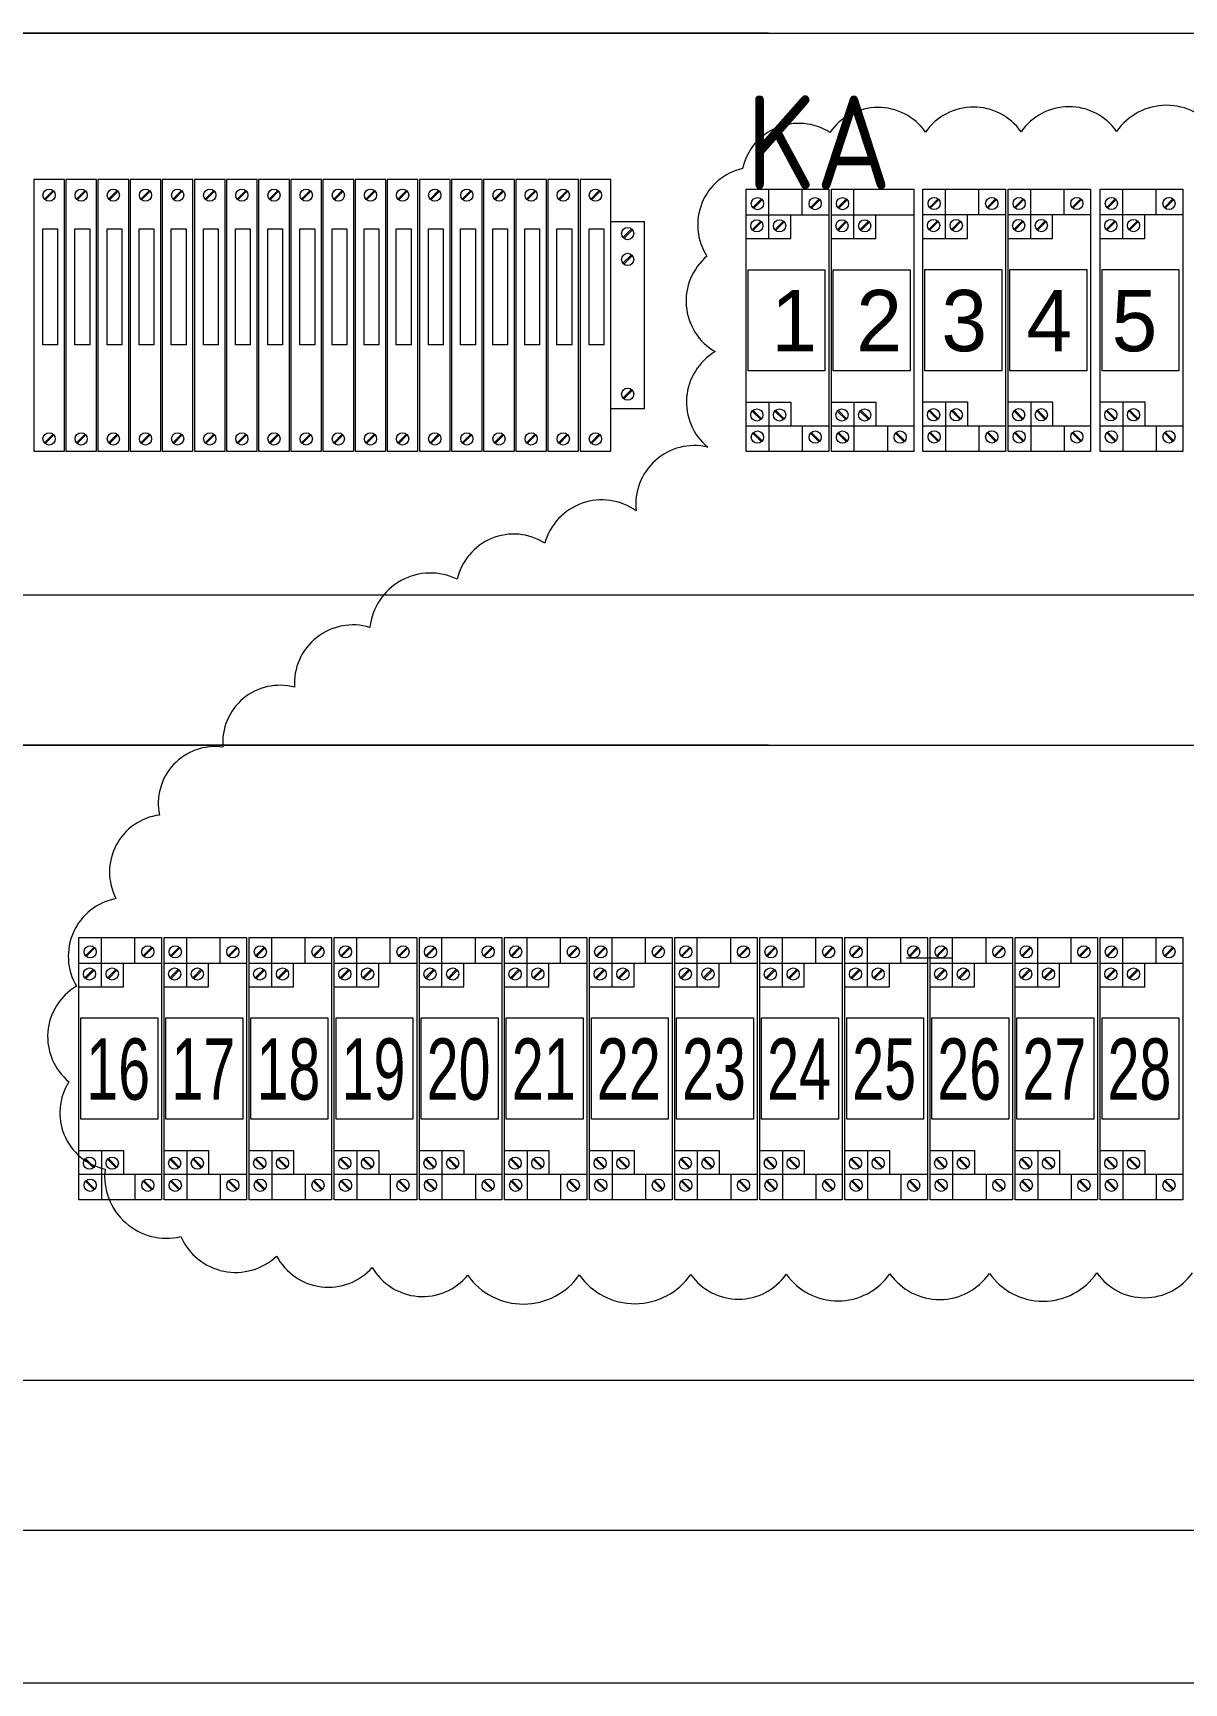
# Model space of a CAD drawing. Header units: millimetres. Extents: x 32721 to 72822, y 57624 to 123188.
# Drawn here: x 38078.6 to 38233.7, y 65149.2 to 65371.8 of the extents above; entities that cross this region are included whole.
import ezdxf

# ---------------------------------------------------------------- set-up
doc = ezdxf.new("R2010")
doc.units = ezdxf.units.MM
doc.header["$LTSCALE"] = 10
doc.layers.add('1轮廓实线层', color=7, linetype='Continuous', lineweight=18)
doc.layers.add('6文字层', color=3, linetype='Continuous', lineweight=18)
doc.styles.get("Standard").update_dxf_attribs({"font": 'isocp.shx', "width": 0.707, "bigfont": 'hztxt.shx'})
doc.styles.add('样式 1', font='SIMYOU.TTF', dxfattribs={"width": 0.75})

msp = doc.modelspace()

# ---------------------------------------------------------------- linework, layer by layer
at = {"layer": '1轮廓实线层'}
for p, q in [((38177.73, 65371.75), (37801.99, 65371.75)), ((37801.99, 65371.75), (38380.4, 65371.75)), ((38177.73, 65295.94), (37801.99, 65295.94)), ((38380.4, 65295.94), (37801.99, 65295.94)), ((38177.73, 65275.72), (37801.99, 65275.72)), ((37801.99, 65275.72), (38380.4, 65275.72)), ((38380.4, 65190.04), (37801.99, 65190.04)), ((38400.11, 65169.82), (37782.28, 65169.82)), ((37757.62, 65149.24), (38424.77, 65149.24))]:
    msp.add_line(p, q, dxfattribs=at)
at = {"layer": '1轮廓实线层', "lineweight": 13}
for p, q in [((38082.8, 65352.01), (38078.66, 65352.01)), ((38078.66, 65352.01), (38078.66, 65315.37)), ((38080.1, 65349.35), (38081.26, 65350.51)), ((38080.2, 65349.25), (38081.36, 65350.41)), ((38082.8, 65315.37), (38082.8, 65352.01)), ((38087.13, 65352.01), (38082.99, 65352.01)), ((38082.99, 65352.01), (38082.99, 65315.37)), ((38084.43, 65349.35), (38085.59, 65350.51)), ((38084.53, 65349.25), (38085.69, 65350.41)), ((38087.13, 65315.37), (38087.13, 65352.01)), ((38091.47, 65352.01), (38087.32, 65352.01)), ((38087.32, 65352.01), (38087.32, 65315.37)), ((38088.76, 65349.35), (38089.92, 65350.51)), ((38088.86, 65349.25), (38090.03, 65350.41)), ((38091.47, 65315.37), (38091.47, 65352.01)), ((38095.8, 65352.01), (38091.65, 65352.01)), ((38091.65, 65352.01), (38091.65, 65315.37)), ((38093.09, 65349.35), (38094.26, 65350.51)), ((38093.2, 65349.25), (38094.36, 65350.41)), ((38095.8, 65315.37), (38095.8, 65352.01)), ((38100.13, 65352.01), (38095.99, 65352.01)), ((38095.99, 65352.01), (38095.99, 65315.37)), ((38097.43, 65349.35), (38098.59, 65350.51)), ((38097.53, 65349.25), (38098.69, 65350.41)), ((38100.13, 65315.37), (38100.13, 65352.01)), ((38104.46, 65352.01), (38100.32, 65352.01)), ((38100.32, 65352.01), (38100.32, 65315.37)), ((38101.76, 65349.35), (38102.92, 65350.51)), ((38101.86, 65349.25), (38103.02, 65350.41)), ((38104.46, 65315.37), (38104.46, 65352.01)), ((38108.79, 65352.01), (38104.65, 65352.01)), ((38104.65, 65352.01), (38104.65, 65315.37)), ((38106.09, 65349.35), (38107.25, 65350.51)), ((38106.19, 65349.25), (38107.35, 65350.41)), ((38108.79, 65315.37), (38108.79, 65352.01)), ((38113.12, 65352.01), (38108.98, 65352.01)), ((38108.98, 65352.01), (38108.98, 65315.37)), ((38110.42, 65349.35), (38111.58, 65350.51)), ((38110.52, 65349.25), (38111.68, 65350.41)), ((38113.12, 65315.37), (38113.12, 65352.01)), ((38117.47, 65352.01), (38113.32, 65352.01)), ((38113.32, 65352.01), (38113.32, 65315.37)), ((38114.76, 65349.35), (38115.93, 65350.51)), ((38114.87, 65349.25), (38116.03, 65350.41)), ((38117.47, 65315.37), (38117.47, 65352.01)), ((38121.8, 65352.01), (38117.65, 65352.01)), ((38117.65, 65352.01), (38117.65, 65315.37)), ((38119.1, 65349.35), (38120.26, 65350.51)), ((38119.2, 65349.25), (38120.36, 65350.41)), ((38121.8, 65315.37), (38121.8, 65352.01)), ((38126.13, 65352.01), (38121.99, 65352.01)), ((38121.99, 65352.01), (38121.99, 65315.37)), ((38123.43, 65349.35), (38124.59, 65350.51)), ((38123.53, 65349.25), (38124.69, 65350.41)), ((38126.13, 65315.37), (38126.13, 65352.01)), ((38130.46, 65352.01), (38126.32, 65352.01)), ((38126.32, 65352.01), (38126.32, 65315.37)), ((38127.76, 65349.35), (38128.92, 65350.51)), ((38127.86, 65349.25), (38129.02, 65350.41)), ((38130.46, 65315.37), (38130.46, 65352.01)), ((38134.79, 65352.01), (38130.65, 65352.01)), ((38130.65, 65352.01), (38130.65, 65315.37)), ((38132.09, 65349.35), (38133.25, 65350.51)), ((38132.19, 65349.25), (38133.35, 65350.41)), ((38134.79, 65315.37), (38134.79, 65352.01)), ((38139.13, 65352.01), (38134.98, 65352.01)), ((38134.98, 65352.01), (38134.98, 65315.37)), ((38136.42, 65349.35), (38137.58, 65350.51)), ((38136.52, 65349.25), (38137.69, 65350.41)), ((38139.13, 65315.37), (38139.13, 65352.01)), ((38143.46, 65352.01), (38139.31, 65352.01)), ((38139.31, 65352.01), (38139.31, 65315.37)), ((38140.75, 65349.35), (38141.92, 65350.51)), ((38140.86, 65349.25), (38142.02, 65350.41)), ((38143.46, 65315.37), (38143.46, 65352.01)), ((38147.79, 65352.01), (38143.64, 65352.01)), ((38143.64, 65352.01), (38143.64, 65315.37)), ((38145.09, 65349.35), (38146.25, 65350.51)), ((38145.19, 65349.25), (38146.35, 65350.41)), ((38147.79, 65315.37), (38147.79, 65352.01)), ((38152.12, 65352.01), (38147.98, 65352.01)), ((38147.98, 65352.01), (38147.98, 65315.37)), ((38149.42, 65349.35), (38150.58, 65350.51)), ((38149.52, 65349.25), (38150.68, 65350.41)), ((38152.12, 65315.37), (38152.12, 65352.01)), ((38156.45, 65352.01), (38152.31, 65352.01)), ((38152.31, 65352.01), (38152.31, 65315.37)), ((38153.75, 65349.35), (38154.91, 65350.51)), ((38153.85, 65349.25), (38155.01, 65350.41)), ((38156.45, 65315.37), (38156.45, 65352.01)), ((38174.71, 65350.69), (38185.83, 65350.69)), ((38174.71, 65315.31), (38174.71, 65350.69)), ((38177.76, 65347.81), (38177.76, 65350.69)), ((38182.27, 65347.23), (38182.27, 65350.69)), ((38185.83, 65350.69), (38185.83, 65315.31)), ((38186.19, 65350.69), (38197.31, 65350.69)), ((38186.19, 65315.31), (38186.19, 65350.69)), ((38189.24, 65347.81), (38189.24, 65350.69)), ((38197.31, 65350.69), (38197.31, 65315.31)), ((38198.53, 65350.71), (38209.65, 65350.71)), ((38198.53, 65315.33), (38198.53, 65350.71)), ((38201.58, 65347.84), (38201.58, 65350.71)), ((38206.09, 65347.26), (38206.09, 65350.71)), ((38209.65, 65350.71), (38209.65, 65315.33)), ((38210.01, 65350.71), (38221.13, 65350.71)), ((38210.01, 65315.33), (38210.01, 65350.71)), ((38213.06, 65347.84), (38213.06, 65350.71)), ((38217.56, 65347.26), (38217.56, 65350.71)), ((38221.13, 65350.71), (38221.13, 65315.33)), ((38222.43, 65350.71), (38233.55, 65350.71)), ((38222.43, 65315.33), (38222.43, 65350.71)), ((38225.48, 65347.84), (38225.48, 65350.71)), ((38229.99, 65347.26), (38229.99, 65350.71)), ((38233.55, 65350.71), (38233.55, 65315.33)), ((38175.59, 65348.21), (38176.75, 65349.37)), ((38175.69, 65348.1), (38176.85, 65349.26)), ((38183.36, 65348.21), (38184.53, 65349.37)), ((38183.47, 65348.1), (38184.63, 65349.26)), ((38187.06, 65348.21), (38188.23, 65349.37)), ((38187.17, 65348.1), (38188.33, 65349.26)), ((38199.41, 65348.23), (38200.57, 65349.39)), ((38199.51, 65348.13), (38200.67, 65349.29)), ((38207.18, 65348.23), (38208.34, 65349.39)), ((38207.28, 65348.13), (38208.45, 65349.29)), ((38210.88, 65348.23), (38212.04, 65349.39)), ((38210.98, 65348.13), (38212.15, 65349.29)), ((38218.66, 65348.23), (38219.82, 65349.39)), ((38218.76, 65348.13), (38219.92, 65349.29)), ((38223.31, 65348.23), (38224.47, 65349.39)), ((38223.41, 65348.13), (38224.57, 65349.29)), ((38231.08, 65348.23), (38232.24, 65349.39)), ((38231.18, 65348.13), (38232.34, 65349.29)), ((38156.45, 65346.32), (38161, 65346.32)), ((38156.45, 65321.05), (38156.45, 65346.32)), ((38161, 65321.05), (38161, 65346.32)), ((38174.71, 65347.23), (38185.83, 65347.23)), ((38175.52, 65345.22), (38176.68, 65346.38)), ((38175.62, 65345.12), (38176.78, 65346.28)), ((38177.76, 65344.02), (38177.76, 65347.81)), ((38178.58, 65345.22), (38179.74, 65346.38)), ((38178.68, 65345.12), (38179.84, 65346.28)), ((38180.72, 65344.02), (38180.72, 65347.23)), ((38186.19, 65347.23), (38197.31, 65347.23)), ((38186.99, 65345.22), (38188.15, 65346.38)), ((38187.09, 65345.12), (38188.25, 65346.28)), ((38189.24, 65344.02), (38189.24, 65347.81)), ((38190.05, 65345.22), (38191.21, 65346.38)), ((38190.15, 65345.12), (38191.32, 65346.28)), ((38192.19, 65344.02), (38192.19, 65347.23)), ((38198.53, 65347.26), (38209.65, 65347.26)), ((38199.33, 65345.25), (38200.5, 65346.41)), ((38199.44, 65345.15), (38200.6, 65346.31)), ((38201.58, 65344.05), (38201.58, 65347.84)), ((38202.4, 65345.25), (38203.56, 65346.41)), ((38202.5, 65345.15), (38203.66, 65346.31)), ((38204.53, 65344.05), (38204.53, 65347.26)), ((38210.01, 65347.26), (38221.13, 65347.26)), ((38210.81, 65345.25), (38211.97, 65346.41)), ((38210.91, 65345.15), (38212.07, 65346.31)), ((38213.06, 65344.05), (38213.06, 65347.84)), ((38213.87, 65345.25), (38215.03, 65346.41)), ((38213.97, 65345.15), (38215.13, 65346.31)), ((38216.01, 65344.05), (38216.01, 65347.26)), ((38222.43, 65347.26), (38233.55, 65347.26)), ((38223.23, 65345.25), (38224.39, 65346.41)), ((38223.34, 65345.15), (38224.5, 65346.31)), ((38225.48, 65344.05), (38225.48, 65347.84)), ((38226.3, 65345.25), (38227.46, 65346.41)), ((38226.4, 65345.15), (38227.56, 65346.31)), ((38228.43, 65344.05), (38228.43, 65347.26)), ((38158.09, 65344.17), (38159.26, 65345.33)), ((38158.2, 65344.06), (38159.36, 65345.22)), ((38174.71, 65344.02), (38180.72, 65344.02)), ((38186.19, 65344.02), (38192.19, 65344.02)), ((38198.53, 65344.05), (38204.53, 65344.05)), ((38210.01, 65344.05), (38216.01, 65344.05)), ((38222.43, 65344.05), (38228.43, 65344.05)), ((38158.09, 65340.69), (38159.26, 65341.85)), ((38158.2, 65340.59), (38159.36, 65341.75)), ((38158.09, 65322.52), (38159.26, 65323.69)), ((38158.2, 65322.42), (38159.36, 65323.58)), ((38174.71, 65321.97), (38180.72, 65321.97)), ((38177.76, 65321.97), (38177.76, 65318.18)), ((38180.72, 65321.97), (38180.72, 65318.76)), ((38186.19, 65321.97), (38192.19, 65321.97)), ((38189.24, 65321.97), (38189.24, 65318.18)), ((38192.19, 65321.97), (38192.19, 65318.76)), ((38198.53, 65322), (38204.53, 65322)), ((38201.58, 65322), (38201.58, 65318.21)), ((38204.53, 65322), (38204.53, 65318.79)), ((38210.01, 65322), (38216.01, 65322)), ((38213.06, 65322), (38213.06, 65318.21)), ((38216.01, 65322), (38216.01, 65318.79)), ((38222.43, 65322), (38228.43, 65322)), ((38225.48, 65322), (38225.48, 65318.21)), ((38228.43, 65322), (38228.43, 65318.79)), ((38161, 65321.05), (38156.45, 65321.05)), ((38175.52, 65320.77), (38176.68, 65319.61)), ((38175.62, 65320.87), (38176.78, 65319.71)), ((38178.58, 65320.77), (38179.74, 65319.61)), ((38178.68, 65320.87), (38179.84, 65319.71)), ((38186.99, 65320.77), (38188.15, 65319.61)), ((38187.09, 65320.87), (38188.25, 65319.71)), ((38190.05, 65320.77), (38191.21, 65319.61)), ((38190.15, 65320.87), (38191.32, 65319.71)), ((38199.33, 65320.8), (38200.5, 65319.64)), ((38199.44, 65320.9), (38200.6, 65319.74)), ((38202.4, 65320.8), (38203.56, 65319.64)), ((38202.5, 65320.9), (38203.66, 65319.74)), ((38210.81, 65320.8), (38211.97, 65319.64)), ((38210.91, 65320.9), (38212.07, 65319.74)), ((38213.87, 65320.8), (38215.03, 65319.64)), ((38213.97, 65320.9), (38215.13, 65319.74)), ((38223.23, 65320.8), (38224.39, 65319.64)), ((38223.34, 65320.9), (38224.5, 65319.74)), ((38226.3, 65320.8), (38227.46, 65319.64)), ((38226.4, 65320.9), (38227.56, 65319.74)), ((38080.1, 65316.48), (38081.26, 65317.64)), ((38080.2, 65316.37), (38081.36, 65317.54)), ((38084.43, 65316.48), (38085.59, 65317.64)), ((38084.53, 65316.37), (38085.69, 65317.54)), ((38088.76, 65316.48), (38089.92, 65317.64)), ((38088.86, 65316.37), (38090.03, 65317.54)), ((38093.09, 65316.48), (38094.26, 65317.64)), ((38093.2, 65316.37), (38094.36, 65317.54)), ((38097.43, 65316.48), (38098.59, 65317.64)), ((38097.53, 65316.37), (38098.69, 65317.54)), ((38101.76, 65316.48), (38102.92, 65317.64)), ((38101.86, 65316.37), (38103.02, 65317.54)), ((38106.09, 65316.48), (38107.25, 65317.64)), ((38106.19, 65316.37), (38107.35, 65317.54)), ((38110.42, 65316.48), (38111.58, 65317.64)), ((38110.52, 65316.37), (38111.68, 65317.54)), ((38114.76, 65316.48), (38115.93, 65317.64)), ((38114.87, 65316.37), (38116.03, 65317.54)), ((38119.1, 65316.48), (38120.26, 65317.64)), ((38119.2, 65316.37), (38120.36, 65317.54)), ((38123.43, 65316.48), (38124.59, 65317.64)), ((38123.53, 65316.37), (38124.69, 65317.54)), ((38127.76, 65316.48), (38128.92, 65317.64)), ((38127.86, 65316.37), (38129.02, 65317.54)), ((38132.09, 65316.48), (38133.25, 65317.64)), ((38132.19, 65316.37), (38133.35, 65317.54)), ((38136.42, 65316.48), (38137.58, 65317.64)), ((38136.52, 65316.37), (38137.69, 65317.54)), ((38140.75, 65316.48), (38141.92, 65317.64)), ((38140.86, 65316.37), (38142.02, 65317.54)), ((38145.09, 65316.48), (38146.25, 65317.64)), ((38145.19, 65316.37), (38146.35, 65317.54)), ((38149.42, 65316.48), (38150.58, 65317.64)), ((38149.52, 65316.37), (38150.68, 65317.54)), ((38153.75, 65316.48), (38154.91, 65317.64)), ((38153.85, 65316.37), (38155.01, 65317.54)), ((38174.71, 65318.76), (38185.83, 65318.76)), ((38175.59, 65317.79), (38176.75, 65316.63)), ((38175.69, 65317.89), (38176.85, 65316.73)), ((38177.76, 65318.18), (38177.76, 65315.31)), ((38182.27, 65318.76), (38182.27, 65315.31)), ((38183.36, 65317.79), (38184.53, 65316.63)), ((38183.47, 65317.89), (38184.63, 65316.73)), ((38186.19, 65318.76), (38197.31, 65318.76)), ((38187.06, 65317.79), (38188.23, 65316.63)), ((38187.17, 65317.89), (38188.33, 65316.73)), ((38189.24, 65318.18), (38189.24, 65315.31)), ((38193.74, 65318.76), (38193.74, 65315.31)), ((38194.84, 65317.79), (38196, 65316.63)), ((38194.94, 65317.89), (38196.1, 65316.73)), ((38198.53, 65318.79), (38209.65, 65318.79)), ((38199.41, 65317.81), (38200.57, 65316.65)), ((38199.51, 65317.92), (38200.67, 65316.76)), ((38201.58, 65318.21), (38201.58, 65315.33)), ((38206.09, 65318.79), (38206.09, 65315.33)), ((38207.18, 65317.81), (38208.34, 65316.65)), ((38207.28, 65317.92), (38208.45, 65316.76)), ((38210.01, 65318.79), (38221.13, 65318.79)), ((38210.88, 65317.81), (38212.04, 65316.65)), ((38210.98, 65317.92), (38212.15, 65316.76)), ((38213.06, 65318.21), (38213.06, 65315.33)), ((38217.56, 65318.79), (38217.56, 65315.33)), ((38218.66, 65317.81), (38219.82, 65316.65)), ((38218.76, 65317.92), (38219.92, 65316.76)), ((38222.43, 65318.79), (38233.55, 65318.79)), ((38223.31, 65317.81), (38224.47, 65316.65)), ((38223.41, 65317.92), (38224.57, 65316.76)), ((38225.48, 65318.21), (38225.48, 65315.33)), ((38229.99, 65318.79), (38229.99, 65315.33)), ((38231.08, 65317.81), (38232.24, 65316.65)), ((38231.18, 65317.92), (38232.34, 65316.76)), ((38078.66, 65315.37), (38082.8, 65315.37)), ((38082.99, 65315.37), (38087.13, 65315.37)), ((38087.32, 65315.37), (38091.47, 65315.37)), ((38091.65, 65315.37), (38095.8, 65315.37)), ((38095.99, 65315.37), (38100.13, 65315.37)), ((38100.32, 65315.37), (38104.46, 65315.37)), ((38104.65, 65315.37), (38108.79, 65315.37)), ((38108.98, 65315.37), (38113.12, 65315.37)), ((38113.32, 65315.37), (38117.47, 65315.37)), ((38117.65, 65315.37), (38121.8, 65315.37)), ((38121.99, 65315.37), (38126.13, 65315.37)), ((38126.32, 65315.37), (38130.46, 65315.37)), ((38130.65, 65315.37), (38134.79, 65315.37)), ((38134.98, 65315.37), (38139.13, 65315.37)), ((38139.31, 65315.37), (38143.46, 65315.37)), ((38143.64, 65315.37), (38147.79, 65315.37)), ((38147.98, 65315.37), (38152.12, 65315.37)), ((38152.31, 65315.37), (38156.45, 65315.37)), ((38185.83, 65315.31), (38174.71, 65315.31)), ((38197.31, 65315.31), (38186.19, 65315.31)), ((38209.65, 65315.33), (38198.53, 65315.33)), ((38221.13, 65315.33), (38210.01, 65315.33)), ((38233.55, 65315.33), (38222.43, 65315.33)), ((38084.75, 65249.79), (38095.87, 65249.79)), ((38084.75, 65214.41), (38084.75, 65249.79)), ((38085.63, 65247.31), (38086.79, 65248.47)), ((38085.73, 65247.2), (38086.89, 65248.37)), ((38087.8, 65246.91), (38087.8, 65249.79)), ((38092.31, 65246.33), (38092.31, 65249.79)), ((38093.4, 65247.31), (38094.57, 65248.47)), ((38093.51, 65247.2), (38094.67, 65248.37)), ((38095.87, 65249.79), (38095.87, 65214.41)), ((38096.23, 65249.79), (38107.35, 65249.79)), ((38096.23, 65214.41), (38096.23, 65249.79)), ((38097.1, 65247.31), (38098.27, 65248.47)), ((38097.21, 65247.2), (38098.37, 65248.37)), ((38099.28, 65246.91), (38099.28, 65249.79)), ((38103.78, 65246.33), (38103.78, 65249.79)), ((38104.88, 65247.31), (38106.04, 65248.47)), ((38104.98, 65247.2), (38106.14, 65248.37)), ((38107.35, 65249.79), (38107.35, 65214.41)), ((38107.7, 65249.79), (38118.82, 65249.79)), ((38107.7, 65214.41), (38107.7, 65249.79)), ((38108.58, 65247.31), (38109.74, 65248.47)), ((38108.68, 65247.2), (38109.84, 65248.37)), ((38110.75, 65246.91), (38110.75, 65249.79)), ((38115.26, 65246.33), (38115.26, 65249.79)), ((38116.35, 65247.31), (38117.51, 65248.47)), ((38116.45, 65247.2), (38117.61, 65248.37)), ((38118.82, 65249.79), (38118.82, 65214.41)), ((38119.17, 65249.79), (38130.29, 65249.79)), ((38119.17, 65214.41), (38119.17, 65249.79)), ((38120.05, 65247.31), (38121.21, 65248.47)), ((38120.15, 65247.2), (38121.31, 65248.37)), ((38122.22, 65246.91), (38122.22, 65249.79)), ((38126.73, 65246.33), (38126.73, 65249.79)), ((38127.82, 65247.31), (38128.99, 65248.47)), ((38127.93, 65247.2), (38129.09, 65248.37)), ((38130.29, 65249.79), (38130.29, 65214.41)), ((38130.65, 65249.79), (38141.77, 65249.79)), ((38130.65, 65214.41), (38130.65, 65249.79)), ((38131.52, 65247.31), (38132.68, 65248.47)), ((38131.62, 65247.2), (38132.79, 65248.37)), ((38133.7, 65246.91), (38133.7, 65249.79)), ((38138.2, 65246.33), (38138.2, 65249.79)), ((38139.3, 65247.31), (38140.46, 65248.47)), ((38139.4, 65247.2), (38140.56, 65248.37)), ((38141.77, 65249.79), (38141.77, 65214.41)), ((38142.12, 65249.79), (38153.24, 65249.79)), ((38142.12, 65214.41), (38142.12, 65249.79)), ((38143, 65247.31), (38144.16, 65248.47)), ((38143.1, 65247.2), (38144.26, 65248.37)), ((38145.17, 65246.91), (38145.17, 65249.79)), ((38149.67, 65246.33), (38149.67, 65249.79)), ((38150.77, 65247.31), (38151.93, 65248.47)), ((38150.87, 65247.2), (38152.03, 65248.37)), ((38153.24, 65249.79), (38153.24, 65214.41)), ((38153.59, 65249.79), (38164.71, 65249.79)), ((38153.59, 65214.41), (38153.59, 65249.79)), ((38154.47, 65247.31), (38155.63, 65248.47)), ((38154.57, 65247.2), (38155.73, 65248.37)), ((38156.64, 65246.91), (38156.64, 65249.79)), ((38161.15, 65246.33), (38161.15, 65249.79)), ((38162.24, 65247.31), (38163.4, 65248.47)), ((38162.34, 65247.2), (38163.51, 65248.37)), ((38164.71, 65249.79), (38164.71, 65214.41)), ((38165.07, 65249.79), (38176.19, 65249.79)), ((38165.07, 65214.41), (38165.07, 65249.79)), ((38165.94, 65247.31), (38167.1, 65248.47)), ((38166.04, 65247.2), (38167.21, 65248.37)), ((38168.12, 65246.91), (38168.12, 65249.79)), ((38172.62, 65246.33), (38172.62, 65249.79)), ((38173.72, 65247.31), (38174.88, 65248.47)), ((38173.82, 65247.2), (38174.98, 65248.37)), ((38176.19, 65249.79), (38176.19, 65214.41)), ((38176.54, 65249.79), (38187.66, 65249.79)), ((38176.54, 65214.41), (38176.54, 65249.79)), ((38177.42, 65247.31), (38178.58, 65248.47)), ((38177.52, 65247.2), (38178.68, 65248.37)), ((38179.59, 65246.91), (38179.59, 65249.79)), ((38184.09, 65246.33), (38184.09, 65249.79)), ((38185.19, 65247.31), (38186.35, 65248.47)), ((38185.29, 65247.2), (38186.45, 65248.37)), ((38187.66, 65249.79), (38187.66, 65214.41)), ((38188.01, 65249.79), (38199.13, 65249.79)), ((38188.01, 65214.41), (38188.01, 65249.79)), ((38188.89, 65247.31), (38190.05, 65248.47)), ((38188.99, 65247.2), (38190.15, 65248.37)), ((38191.06, 65246.91), (38191.06, 65249.79)), ((38195.57, 65246.33), (38195.57, 65249.79)), ((38196.66, 65247.31), (38197.82, 65248.47)), ((38196.76, 65247.2), (38197.93, 65248.37)), ((38199.13, 65249.79), (38199.13, 65214.41)), ((38199.49, 65249.79), (38210.6, 65249.79)), ((38199.49, 65214.41), (38199.49, 65249.79)), ((38200.36, 65247.31), (38201.52, 65248.47)), ((38200.46, 65247.2), (38201.63, 65248.37)), ((38202.54, 65246.91), (38202.54, 65249.79)), ((38207.04, 65246.33), (38207.04, 65249.79)), ((38208.14, 65247.31), (38209.3, 65248.47)), ((38208.24, 65247.2), (38209.4, 65248.37)), ((38210.6, 65249.79), (38210.6, 65214.41)), ((38210.96, 65249.79), (38222.08, 65249.79)), ((38210.96, 65214.41), (38210.96, 65249.79)), ((38211.83, 65247.31), (38213, 65248.47)), ((38211.94, 65247.2), (38213.1, 65248.37)), ((38214.01, 65246.91), (38214.01, 65249.79)), ((38218.51, 65246.33), (38218.51, 65249.79)), ((38219.61, 65247.31), (38220.77, 65248.47)), ((38219.71, 65247.2), (38220.87, 65248.37)), ((38222.08, 65249.79), (38222.08, 65214.41)), ((38222.43, 65249.79), (38233.55, 65249.79)), ((38222.43, 65214.41), (38222.43, 65249.79)), ((38223.31, 65247.31), (38224.47, 65248.47)), ((38223.41, 65247.2), (38224.57, 65248.37)), ((38225.48, 65246.91), (38225.48, 65249.79)), ((38229.99, 65246.33), (38229.99, 65249.79)), ((38231.08, 65247.31), (38232.24, 65248.47)), ((38231.18, 65247.2), (38232.34, 65248.37)), ((38233.55, 65249.79), (38233.55, 65214.41)), ((38084.75, 65246.33), (38095.87, 65246.33)), ((38087.8, 65243.12), (38087.8, 65246.91)), ((38090.76, 65243.12), (38090.76, 65246.33)), ((38096.23, 65246.33), (38107.35, 65246.33)), ((38099.28, 65243.12), (38099.28, 65246.91)), ((38102.23, 65243.12), (38102.23, 65246.33)), ((38107.7, 65246.33), (38118.82, 65246.33)), ((38110.75, 65243.12), (38110.75, 65246.91)), ((38113.7, 65243.12), (38113.7, 65246.33)), ((38119.17, 65246.33), (38130.29, 65246.33)), ((38122.22, 65243.12), (38122.22, 65246.91)), ((38125.18, 65243.12), (38125.18, 65246.33)), ((38130.65, 65246.33), (38141.77, 65246.33)), ((38133.7, 65243.12), (38133.7, 65246.91)), ((38136.65, 65243.12), (38136.65, 65246.33)), ((38142.12, 65246.33), (38153.24, 65246.33)), ((38145.17, 65243.12), (38145.17, 65246.91)), ((38148.12, 65243.12), (38148.12, 65246.33)), ((38153.59, 65246.33), (38164.71, 65246.33)), ((38156.64, 65243.12), (38156.64, 65246.91)), ((38159.59, 65243.12), (38159.59, 65246.33)), ((38165.07, 65246.33), (38176.19, 65246.33)), ((38168.12, 65243.12), (38168.12, 65246.91)), ((38171.07, 65243.12), (38171.07, 65246.33)), ((38176.54, 65246.33), (38187.66, 65246.33)), ((38179.59, 65243.12), (38179.59, 65246.91)), ((38182.54, 65243.12), (38182.54, 65246.33)), ((38188.01, 65246.33), (38199.13, 65246.33)), ((38191.06, 65243.12), (38191.06, 65246.91)), ((38194.01, 65243.12), (38194.01, 65246.33)), ((38200.85, 65246.99), (38196.3, 65246.99)), ((38201.48, 65246.99), (38196.93, 65246.99)), ((38202.51, 65246.99), (38197.96, 65246.99)), ((38199.49, 65246.33), (38210.6, 65246.33)), ((38202.54, 65243.12), (38202.54, 65246.91)), ((38205.49, 65243.12), (38205.49, 65246.33)), ((38210.96, 65246.33), (38222.08, 65246.33)), ((38214.01, 65243.12), (38214.01, 65246.91)), ((38216.96, 65243.12), (38216.96, 65246.33)), ((38222.43, 65246.33), (38233.55, 65246.33)), ((38225.48, 65243.12), (38225.48, 65246.91)), ((38228.43, 65243.12), (38228.43, 65246.33)), ((38085.56, 65244.32), (38086.72, 65245.49)), ((38085.66, 65244.22), (38086.82, 65245.38)), ((38088.62, 65244.32), (38089.78, 65245.49)), ((38088.72, 65244.22), (38089.88, 65245.38)), ((38097.03, 65244.32), (38098.19, 65245.49)), ((38097.13, 65244.22), (38098.29, 65245.38)), ((38100.09, 65244.32), (38101.25, 65245.49)), ((38100.19, 65244.22), (38101.36, 65245.38)), ((38108.5, 65244.32), (38109.66, 65245.49)), ((38108.6, 65244.22), (38109.77, 65245.38)), ((38111.57, 65244.32), (38112.73, 65245.49)), ((38111.67, 65244.22), (38112.83, 65245.38)), ((38119.98, 65244.32), (38121.14, 65245.49)), ((38120.08, 65244.22), (38121.24, 65245.38)), ((38123.04, 65244.32), (38124.2, 65245.49)), ((38123.14, 65244.22), (38124.3, 65245.38)), ((38131.45, 65244.32), (38132.61, 65245.49)), ((38131.55, 65244.22), (38132.71, 65245.38)), ((38134.51, 65244.32), (38135.67, 65245.49)), ((38134.61, 65244.22), (38135.78, 65245.38)), ((38142.92, 65244.32), (38144.08, 65245.49)), ((38143.02, 65244.22), (38144.19, 65245.38)), ((38145.99, 65244.32), (38147.15, 65245.49)), ((38146.09, 65244.22), (38147.25, 65245.38)), ((38154.39, 65244.32), (38155.56, 65245.49)), ((38154.5, 65244.22), (38155.66, 65245.38)), ((38157.46, 65244.32), (38158.62, 65245.49)), ((38157.56, 65244.22), (38158.72, 65245.38)), ((38165.87, 65244.32), (38167.03, 65245.49)), ((38165.97, 65244.22), (38167.13, 65245.38)), ((38168.93, 65244.32), (38170.09, 65245.49)), ((38169.03, 65244.22), (38170.19, 65245.38)), ((38177.34, 65244.32), (38178.5, 65245.49)), ((38177.44, 65244.22), (38178.6, 65245.38)), ((38180.4, 65244.32), (38181.57, 65245.49)), ((38180.51, 65244.22), (38181.67, 65245.38)), ((38188.81, 65244.32), (38189.98, 65245.49)), ((38188.92, 65244.22), (38190.08, 65245.38)), ((38191.88, 65244.32), (38193.04, 65245.49)), ((38191.98, 65244.22), (38193.14, 65245.38)), ((38200.29, 65244.32), (38201.45, 65245.49)), ((38200.39, 65244.22), (38201.55, 65245.38)), ((38203.35, 65244.32), (38204.51, 65245.49)), ((38203.45, 65244.22), (38204.61, 65245.38)), ((38211.76, 65244.32), (38212.92, 65245.49)), ((38211.86, 65244.22), (38213.02, 65245.38)), ((38214.82, 65244.32), (38215.99, 65245.49)), ((38214.93, 65244.22), (38216.09, 65245.38)), ((38223.23, 65244.32), (38224.39, 65245.49)), ((38223.34, 65244.22), (38224.5, 65245.38)), ((38226.3, 65244.32), (38227.46, 65245.49)), ((38226.4, 65244.22), (38227.56, 65245.38)), ((38084.75, 65243.12), (38090.76, 65243.12)), ((38096.23, 65243.12), (38102.23, 65243.12)), ((38107.7, 65243.12), (38113.7, 65243.12)), ((38119.17, 65243.12), (38125.18, 65243.12)), ((38130.65, 65243.12), (38136.65, 65243.12)), ((38142.12, 65243.12), (38148.12, 65243.12)), ((38153.59, 65243.12), (38159.59, 65243.12)), ((38165.07, 65243.12), (38171.07, 65243.12)), ((38176.54, 65243.12), (38182.54, 65243.12)), ((38188.01, 65243.12), (38194.01, 65243.12)), ((38199.49, 65243.12), (38205.49, 65243.12)), ((38210.96, 65243.12), (38216.96, 65243.12)), ((38222.43, 65243.12), (38228.43, 65243.12)), ((38084.75, 65221.07), (38090.76, 65221.07)), ((38085.56, 65219.87), (38086.72, 65218.71)), ((38085.66, 65219.97), (38086.82, 65218.81)), ((38087.8, 65221.07), (38087.8, 65217.28)), ((38088.62, 65219.87), (38089.78, 65218.71)), ((38088.72, 65219.97), (38089.88, 65218.81)), ((38090.76, 65221.07), (38090.76, 65217.86)), ((38096.23, 65221.07), (38102.23, 65221.07)), ((38097.03, 65219.87), (38098.19, 65218.71)), ((38097.13, 65219.97), (38098.29, 65218.81)), ((38099.28, 65221.07), (38099.28, 65217.28)), ((38100.09, 65219.87), (38101.25, 65218.71)), ((38100.19, 65219.97), (38101.36, 65218.81)), ((38102.23, 65221.07), (38102.23, 65217.86)), ((38107.7, 65221.07), (38113.7, 65221.07)), ((38108.5, 65219.87), (38109.66, 65218.71)), ((38108.6, 65219.97), (38109.77, 65218.81)), ((38110.75, 65221.07), (38110.75, 65217.28)), ((38111.57, 65219.87), (38112.73, 65218.71)), ((38111.67, 65219.97), (38112.83, 65218.81)), ((38113.7, 65221.07), (38113.7, 65217.86)), ((38119.17, 65221.07), (38125.18, 65221.07)), ((38119.98, 65219.87), (38121.14, 65218.71)), ((38120.08, 65219.97), (38121.24, 65218.81)), ((38122.22, 65221.07), (38122.22, 65217.28)), ((38123.04, 65219.87), (38124.2, 65218.71)), ((38123.14, 65219.97), (38124.3, 65218.81)), ((38125.18, 65221.07), (38125.18, 65217.86)), ((38130.65, 65221.07), (38136.65, 65221.07)), ((38131.45, 65219.87), (38132.61, 65218.71)), ((38131.55, 65219.97), (38132.71, 65218.81)), ((38133.7, 65221.07), (38133.7, 65217.28)), ((38134.51, 65219.87), (38135.67, 65218.71)), ((38134.61, 65219.97), (38135.78, 65218.81)), ((38136.65, 65221.07), (38136.65, 65217.86)), ((38142.12, 65221.07), (38148.12, 65221.07)), ((38142.92, 65219.87), (38144.08, 65218.71)), ((38143.02, 65219.97), (38144.19, 65218.81)), ((38145.17, 65221.07), (38145.17, 65217.28)), ((38145.99, 65219.87), (38147.15, 65218.71)), ((38146.09, 65219.97), (38147.25, 65218.81)), ((38148.12, 65221.07), (38148.12, 65217.86)), ((38153.59, 65221.07), (38159.59, 65221.07)), ((38154.39, 65219.87), (38155.56, 65218.71)), ((38154.5, 65219.97), (38155.66, 65218.81)), ((38156.64, 65221.07), (38156.64, 65217.28)), ((38157.46, 65219.87), (38158.62, 65218.71)), ((38157.56, 65219.97), (38158.72, 65218.81)), ((38159.59, 65221.07), (38159.59, 65217.86)), ((38165.07, 65221.07), (38171.07, 65221.07)), ((38165.87, 65219.87), (38167.03, 65218.71)), ((38165.97, 65219.97), (38167.13, 65218.81)), ((38168.12, 65221.07), (38168.12, 65217.28)), ((38168.93, 65219.87), (38170.09, 65218.71)), ((38169.03, 65219.97), (38170.19, 65218.81)), ((38171.07, 65221.07), (38171.07, 65217.86)), ((38176.54, 65221.07), (38182.54, 65221.07)), ((38177.34, 65219.87), (38178.5, 65218.71)), ((38177.44, 65219.97), (38178.6, 65218.81)), ((38179.59, 65221.07), (38179.59, 65217.28)), ((38180.4, 65219.87), (38181.57, 65218.71)), ((38180.51, 65219.97), (38181.67, 65218.81)), ((38182.54, 65221.07), (38182.54, 65217.86)), ((38188.01, 65221.07), (38194.01, 65221.07)), ((38188.81, 65219.87), (38189.98, 65218.71)), ((38188.92, 65219.97), (38190.08, 65218.81)), ((38191.06, 65221.07), (38191.06, 65217.28)), ((38191.88, 65219.87), (38193.04, 65218.71)), ((38191.98, 65219.97), (38193.14, 65218.81)), ((38194.01, 65221.07), (38194.01, 65217.86)), ((38199.49, 65221.07), (38205.49, 65221.07)), ((38200.29, 65219.87), (38201.45, 65218.71)), ((38200.39, 65219.97), (38201.55, 65218.81)), ((38202.54, 65221.07), (38202.54, 65217.28)), ((38203.35, 65219.87), (38204.51, 65218.71)), ((38203.45, 65219.97), (38204.61, 65218.81)), ((38205.49, 65221.07), (38205.49, 65217.86)), ((38210.96, 65221.07), (38216.96, 65221.07)), ((38211.76, 65219.87), (38212.92, 65218.71)), ((38211.86, 65219.97), (38213.02, 65218.81)), ((38214.01, 65221.07), (38214.01, 65217.28)), ((38214.82, 65219.87), (38215.99, 65218.71)), ((38214.93, 65219.97), (38216.09, 65218.81)), ((38216.96, 65221.07), (38216.96, 65217.86)), ((38222.43, 65221.07), (38228.43, 65221.07)), ((38223.23, 65219.87), (38224.39, 65218.71)), ((38223.34, 65219.97), (38224.5, 65218.81)), ((38225.48, 65221.07), (38225.48, 65217.28)), ((38226.3, 65219.87), (38227.46, 65218.71)), ((38226.4, 65219.97), (38227.56, 65218.81)), ((38228.43, 65221.07), (38228.43, 65217.86)), ((38084.75, 65217.86), (38095.87, 65217.86)), ((38085.63, 65216.89), (38086.79, 65215.73)), ((38085.73, 65216.99), (38086.89, 65215.83)), ((38087.8, 65217.28), (38087.8, 65214.41)), ((38092.31, 65217.86), (38092.31, 65214.41)), ((38093.4, 65216.89), (38094.57, 65215.73)), ((38093.51, 65216.99), (38094.67, 65215.83)), ((38096.23, 65217.86), (38107.35, 65217.86)), ((38097.1, 65216.89), (38098.27, 65215.73)), ((38097.21, 65216.99), (38098.37, 65215.83)), ((38099.28, 65217.28), (38099.28, 65214.41)), ((38103.78, 65217.86), (38103.78, 65214.41)), ((38104.88, 65216.89), (38106.04, 65215.73)), ((38104.98, 65216.99), (38106.14, 65215.83)), ((38107.7, 65217.86), (38118.82, 65217.86)), ((38108.58, 65216.89), (38109.74, 65215.73)), ((38108.68, 65216.99), (38109.84, 65215.83)), ((38110.75, 65217.28), (38110.75, 65214.41)), ((38115.26, 65217.86), (38115.26, 65214.41)), ((38116.35, 65216.89), (38117.51, 65215.73)), ((38116.45, 65216.99), (38117.61, 65215.83)), ((38119.17, 65217.86), (38130.29, 65217.86)), ((38120.05, 65216.89), (38121.21, 65215.73)), ((38120.15, 65216.99), (38121.31, 65215.83)), ((38122.22, 65217.28), (38122.22, 65214.41)), ((38126.73, 65217.86), (38126.73, 65214.41)), ((38127.82, 65216.89), (38128.99, 65215.73)), ((38127.93, 65216.99), (38129.09, 65215.83)), ((38130.65, 65217.86), (38141.77, 65217.86)), ((38131.52, 65216.89), (38132.68, 65215.73)), ((38131.62, 65216.99), (38132.79, 65215.83)), ((38133.7, 65217.28), (38133.7, 65214.41)), ((38138.2, 65217.86), (38138.2, 65214.41)), ((38139.3, 65216.89), (38140.46, 65215.73)), ((38139.4, 65216.99), (38140.56, 65215.83)), ((38142.12, 65217.86), (38153.24, 65217.86)), ((38143, 65216.89), (38144.16, 65215.73)), ((38143.1, 65216.99), (38144.26, 65215.83)), ((38145.17, 65217.28), (38145.17, 65214.41)), ((38149.67, 65217.86), (38149.67, 65214.41)), ((38150.77, 65216.89), (38151.93, 65215.73)), ((38150.87, 65216.99), (38152.03, 65215.83)), ((38153.59, 65217.86), (38164.71, 65217.86)), ((38154.47, 65216.89), (38155.63, 65215.73)), ((38154.57, 65216.99), (38155.73, 65215.83)), ((38156.64, 65217.28), (38156.64, 65214.41)), ((38161.15, 65217.86), (38161.15, 65214.41)), ((38162.24, 65216.89), (38163.4, 65215.73)), ((38162.34, 65216.99), (38163.51, 65215.83)), ((38165.07, 65217.86), (38176.19, 65217.86)), ((38165.94, 65216.89), (38167.1, 65215.73)), ((38166.04, 65216.99), (38167.21, 65215.83)), ((38168.12, 65217.28), (38168.12, 65214.41)), ((38172.62, 65217.86), (38172.62, 65214.41)), ((38173.72, 65216.89), (38174.88, 65215.73)), ((38173.82, 65216.99), (38174.98, 65215.83)), ((38176.54, 65217.86), (38187.66, 65217.86)), ((38177.42, 65216.89), (38178.58, 65215.73)), ((38177.52, 65216.99), (38178.68, 65215.83)), ((38179.59, 65217.28), (38179.59, 65214.41)), ((38184.09, 65217.86), (38184.09, 65214.41)), ((38185.19, 65216.89), (38186.35, 65215.73)), ((38185.29, 65216.99), (38186.45, 65215.83)), ((38188.01, 65217.86), (38199.13, 65217.86)), ((38188.89, 65216.89), (38190.05, 65215.73)), ((38188.99, 65216.99), (38190.15, 65215.83)), ((38191.06, 65217.28), (38191.06, 65214.41)), ((38195.57, 65217.86), (38195.57, 65214.41)), ((38196.66, 65216.89), (38197.82, 65215.73)), ((38196.76, 65216.99), (38197.93, 65215.83)), ((38199.49, 65217.86), (38210.6, 65217.86)), ((38200.36, 65216.89), (38201.52, 65215.73)), ((38200.46, 65216.99), (38201.63, 65215.83)), ((38202.54, 65217.28), (38202.54, 65214.41)), ((38207.04, 65217.86), (38207.04, 65214.41)), ((38208.14, 65216.89), (38209.3, 65215.73)), ((38208.24, 65216.99), (38209.4, 65215.83)), ((38210.96, 65217.86), (38222.08, 65217.86)), ((38211.83, 65216.89), (38213, 65215.73)), ((38211.94, 65216.99), (38213.1, 65215.83)), ((38214.01, 65217.28), (38214.01, 65214.41)), ((38218.51, 65217.86), (38218.51, 65214.41)), ((38219.61, 65216.89), (38220.77, 65215.73)), ((38219.71, 65216.99), (38220.87, 65215.83)), ((38222.43, 65217.86), (38233.55, 65217.86)), ((38223.31, 65216.89), (38224.47, 65215.73)), ((38223.41, 65216.99), (38224.57, 65215.83)), ((38225.48, 65217.28), (38225.48, 65214.41)), ((38229.99, 65217.86), (38229.99, 65214.41)), ((38231.08, 65216.89), (38232.24, 65215.73)), ((38231.18, 65216.99), (38232.34, 65215.83)), ((38095.87, 65214.41), (38084.75, 65214.41)), ((38107.35, 65214.41), (38096.23, 65214.41)), ((38118.82, 65214.41), (38107.7, 65214.41)), ((38130.29, 65214.41), (38119.17, 65214.41)), ((38141.77, 65214.41), (38130.65, 65214.41)), ((38153.24, 65214.41), (38142.12, 65214.41)), ((38164.71, 65214.41), (38153.59, 65214.41)), ((38176.19, 65214.41), (38165.07, 65214.41)), ((38187.66, 65214.41), (38176.54, 65214.41)), ((38199.13, 65214.41), (38188.01, 65214.41)), ((38210.6, 65214.41), (38199.49, 65214.41)), ((38222.08, 65214.41), (38210.96, 65214.41)), ((38233.55, 65214.41), (38222.43, 65214.41))]:
    msp.add_line(p, q, dxfattribs=at)
at = {"layer": '1轮廓实线层', "color": 1}
msp.add_lwpolyline([(38238.07, 65358.53, 0.520567), (38224.65, 65358.48, 0.520567), (38211.77, 65358.43, 0.520567), (38198.89, 65358.39, 0.520567), (38186, 65358.34, 0.520567), (38174.21, 65353.47, 0.520567), (38169.42, 65341.65, 0.520567), (38170.54, 65328.78, 0.520567), (38169.52, 65315.91, 0.520567), (38159.89, 65307.29, 0.520567), (38147.56, 65302.95, 0.520567), (38135.76, 65298.08, 0.520567), (38123.98, 65291.6, 0.520567), (38113.81, 65283.52, 0.520567), (38104.17, 65275.44, 0.520567), (38095.62, 65266.29, 0.520567), (38089.75, 65255.01, 0.520567), (38084.43, 65243.19, 0.520567), (38083.4, 65230.31, 0.520567), (38088.28, 65218.53, 0.520567), (38098.51, 65209.44, 0.520567), (38111.4, 65206.81, 0.520567), (38124.29, 65205.25, 0.520567), (38137.18, 65204.22, 0.520567), (38152.21, 65204.27, 0.520567), (38167.24, 65204.33, 0.520567), (38180.12, 65204.37, 0.520567), (38194.08, 65204.42, 0.520567), (38207.49, 65204.47, 0.520567), (38221.99, 65204.53, 0.520567), (38234.87, 65204.57, 0.520567)], format="xyb", dxfattribs=at)
at = {"layer": '1轮廓实线层', "lineweight": 13}
for points in [[(38079.88, 65345.36), (38081.87, 65345.36), (38081.87, 65329.72), (38079.88, 65329.72)], [(38084.21, 65345.36), (38086.21, 65345.36), (38086.21, 65329.72), (38084.21, 65329.72)], [(38088.54, 65345.36), (38090.54, 65345.36), (38090.54, 65329.72), (38088.54, 65329.72)], [(38092.88, 65345.36), (38094.87, 65345.36), (38094.87, 65329.72), (38092.88, 65329.72)], [(38097.21, 65345.36), (38099.2, 65345.36), (38099.2, 65329.72), (38097.21, 65329.72)], [(38101.54, 65345.36), (38103.53, 65345.36), (38103.53, 65329.72), (38101.54, 65329.72)], [(38105.87, 65345.36), (38107.86, 65345.36), (38107.86, 65329.72), (38105.87, 65329.72)], [(38110.2, 65345.36), (38112.2, 65345.36), (38112.2, 65329.72), (38110.2, 65329.72)], [(38114.55, 65345.36), (38116.54, 65345.36), (38116.54, 65329.72), (38114.55, 65329.72)], [(38118.88, 65345.36), (38120.87, 65345.36), (38120.87, 65329.72), (38118.88, 65329.72)], [(38123.21, 65345.36), (38125.2, 65345.36), (38125.2, 65329.72), (38123.21, 65329.72)], [(38127.54, 65345.36), (38129.53, 65345.36), (38129.53, 65329.72), (38127.54, 65329.72)], [(38131.87, 65345.36), (38133.87, 65345.36), (38133.87, 65329.72), (38131.87, 65329.72)], [(38136.2, 65345.36), (38138.2, 65345.36), (38138.2, 65329.72), (38136.2, 65329.72)], [(38140.54, 65345.36), (38142.53, 65345.36), (38142.53, 65329.72), (38140.54, 65329.72)], [(38144.87, 65345.36), (38146.86, 65345.36), (38146.86, 65329.72), (38144.87, 65329.72)], [(38149.2, 65345.36), (38151.19, 65345.36), (38151.19, 65329.72), (38149.2, 65329.72)], [(38153.53, 65345.36), (38155.52, 65345.36), (38155.52, 65329.72), (38153.53, 65329.72)], [(38174.96, 65339.83), (38185.33, 65339.83), (38185.33, 65326.17), (38174.96, 65326.17)], [(38186.43, 65339.83), (38196.8, 65339.83), (38196.8, 65326.17), (38186.43, 65326.17)], [(38198.78, 65339.85), (38209.15, 65339.85), (38209.15, 65326.19), (38198.78, 65326.19)], [(38210.25, 65339.85), (38220.62, 65339.85), (38220.62, 65326.19), (38210.25, 65326.19)], [(38222.68, 65339.85), (38233.04, 65339.85), (38233.04, 65326.19), (38222.68, 65326.19)], [(38085, 65238.93), (38095.37, 65238.93), (38095.37, 65225.27), (38085, 65225.27)], [(38096.47, 65238.93), (38106.84, 65238.93), (38106.84, 65225.27), (38096.47, 65225.27)], [(38107.95, 65238.93), (38118.31, 65238.93), (38118.31, 65225.27), (38107.95, 65225.27)], [(38119.42, 65238.93), (38129.79, 65238.93), (38129.79, 65225.27), (38119.42, 65225.27)], [(38130.89, 65238.93), (38141.26, 65238.93), (38141.26, 65225.27), (38130.89, 65225.27)], [(38142.37, 65238.93), (38152.73, 65238.93), (38152.73, 65225.27), (38142.37, 65225.27)], [(38153.84, 65238.93), (38164.21, 65238.93), (38164.21, 65225.27), (38153.84, 65225.27)], [(38165.31, 65238.93), (38175.68, 65238.93), (38175.68, 65225.27), (38165.31, 65225.27)], [(38176.79, 65238.93), (38187.15, 65238.93), (38187.15, 65225.27), (38176.79, 65225.27)], [(38188.26, 65238.93), (38198.62, 65238.93), (38198.62, 65225.27), (38188.26, 65225.27)], [(38199.73, 65238.93), (38210.1, 65238.93), (38210.1, 65225.27), (38199.73, 65225.27)], [(38211.2, 65238.93), (38221.57, 65238.93), (38221.57, 65225.27), (38211.2, 65225.27)], [(38222.68, 65238.93), (38233.04, 65238.93), (38233.04, 65225.27), (38222.68, 65225.27)]]:
    msp.add_lwpolyline(points, close=True, dxfattribs=at)
for centre in [(38080.73, 65349.88), (38085.06, 65349.88), (38089.39, 65349.88), (38093.73, 65349.88), (38098.06, 65349.88), (38102.39, 65349.88), (38106.72, 65349.88), (38111.05, 65349.88), (38115.4, 65349.88), (38119.73, 65349.88), (38124.06, 65349.88), (38128.39, 65349.88), (38132.72, 65349.88), (38137.05, 65349.88), (38141.39, 65349.88), (38145.72, 65349.88), (38150.05, 65349.88), (38154.38, 65349.88), (38176.22, 65348.74), (38184, 65348.74), (38187.7, 65348.74), (38200.04, 65348.76), (38207.81, 65348.76), (38211.51, 65348.76), (38219.29, 65348.76), (38223.94, 65348.76), (38231.71, 65348.76), (38176.15, 65345.75), (38179.21, 65345.75), (38187.62, 65345.75), (38190.68, 65345.75), (38199.97, 65345.78), (38203.03, 65345.78), (38211.44, 65345.78), (38214.5, 65345.78), (38223.86, 65345.78), (38226.93, 65345.78), (38158.73, 65344.7), (38158.73, 65341.22), (38158.73, 65323.05), (38176.15, 65320.24), (38179.21, 65320.24), (38187.62, 65320.24), (38190.68, 65320.24), (38199.97, 65320.27), (38203.03, 65320.27), (38211.44, 65320.27), (38214.5, 65320.27), (38223.86, 65320.27), (38226.93, 65320.27), (38080.73, 65317.01), (38085.06, 65317.01), (38089.39, 65317.01), (38093.73, 65317.01), (38098.06, 65317.01), (38102.39, 65317.01), (38106.72, 65317.01), (38111.05, 65317.01), (38115.4, 65317.01), (38119.73, 65317.01), (38124.06, 65317.01), (38128.39, 65317.01), (38132.72, 65317.01), (38137.05, 65317.01), (38141.39, 65317.01), (38145.72, 65317.01), (38150.05, 65317.01), (38154.38, 65317.01), (38176.22, 65317.26), (38184, 65317.26), (38187.7, 65317.26), (38195.47, 65317.26), (38200.04, 65317.28), (38207.81, 65317.28), (38211.51, 65317.28), (38219.29, 65317.28), (38223.94, 65317.28), (38231.71, 65317.28), (38086.26, 65247.84), (38094.04, 65247.84), (38097.74, 65247.84), (38105.51, 65247.84), (38109.21, 65247.84), (38116.98, 65247.84), (38120.68, 65247.84), (38128.45, 65247.84), (38132.15, 65247.84), (38139.93, 65247.84), (38143.63, 65247.84), (38151.4, 65247.84), (38155.1, 65247.84), (38162.87, 65247.84), (38166.57, 65247.84), (38174.35, 65247.84), (38178.05, 65247.84), (38185.82, 65247.84), (38189.52, 65247.84), (38197.29, 65247.84), (38200.99, 65247.84), (38208.77, 65247.84), (38212.47, 65247.84), (38220.24, 65247.84), (38223.94, 65247.84), (38231.71, 65247.84), (38086.19, 65244.85), (38089.25, 65244.85), (38097.66, 65244.85), (38100.72, 65244.85), (38109.13, 65244.85), (38112.2, 65244.85), (38120.61, 65244.85), (38123.67, 65244.85), (38132.08, 65244.85), (38135.14, 65244.85), (38143.55, 65244.85), (38146.62, 65244.85), (38155.03, 65244.85), (38158.09, 65244.85), (38166.5, 65244.85), (38169.56, 65244.85), (38177.97, 65244.85), (38181.04, 65244.85), (38189.45, 65244.85), (38192.51, 65244.85), (38200.92, 65244.85), (38203.98, 65244.85), (38212.39, 65244.85), (38215.46, 65244.85), (38223.86, 65244.85), (38226.93, 65244.85), (38086.19, 65219.34), (38089.25, 65219.34), (38097.66, 65219.34), (38100.72, 65219.34), (38109.13, 65219.34), (38112.2, 65219.34), (38120.61, 65219.34), (38123.67, 65219.34), (38132.08, 65219.34), (38135.14, 65219.34), (38143.55, 65219.34), (38146.62, 65219.34), (38155.03, 65219.34), (38158.09, 65219.34), (38166.5, 65219.34), (38169.56, 65219.34), (38177.97, 65219.34), (38181.04, 65219.34), (38189.45, 65219.34), (38192.51, 65219.34), (38200.92, 65219.34), (38203.98, 65219.34), (38212.39, 65219.34), (38215.46, 65219.34), (38223.86, 65219.34), (38226.93, 65219.34), (38086.26, 65216.36), (38094.04, 65216.36), (38097.74, 65216.36), (38105.51, 65216.36), (38109.21, 65216.36), (38116.98, 65216.36), (38120.68, 65216.36), (38128.45, 65216.36), (38132.15, 65216.36), (38139.93, 65216.36), (38143.63, 65216.36), (38151.4, 65216.36), (38155.1, 65216.36), (38162.87, 65216.36), (38166.57, 65216.36), (38174.35, 65216.36), (38178.05, 65216.36), (38185.82, 65216.36), (38189.52, 65216.36), (38197.29, 65216.36), (38200.99, 65216.36), (38208.77, 65216.36), (38212.47, 65216.36), (38220.24, 65216.36), (38223.94, 65216.36), (38231.71, 65216.36)]:
    msp.add_circle(centre, 0.821, dxfattribs=at)

# ---------------------------------------------------------------- texts
at = {"layer": '6文字层'}
msp.add_text('KA', height=12.635, rotation=360, dxfattribs=at).set_placement((38174.71, 65350.69))
at = {"layer": '6文字层', "style": '样式 1'}
for s, p in [('1', (38178.09, 65328.83)), ('2', (38189.56, 65328.83)), ('3', (38201.03, 65328.83)), ('4', (38212.5, 65328.83)), ('5', (38223.98, 65328.83))]:
    msp.add_text(s, height=8.27, rotation=360, dxfattribs=at).set_placement(p)
at = {"layer": '6文字层', "style": '样式 1', "width": 0.7}
for s, p in [('16', (38085.74, 65227.9)), ('17', (38097.22, 65227.9)), ('18', (38108.69, 65227.9)), ('19', (38120.16, 65227.9)), ('20', (38131.63, 65227.9)), ('21', (38143.11, 65227.9)), ('22', (38154.58, 65227.9)), ('23', (38166.05, 65227.9)), ('24', (38177.53, 65227.9)), ('25', (38189, 65227.9)), ('26', (38200.47, 65227.9)), ('27', (38211.94, 65227.9)), ('28', (38223.42, 65227.9))]:
    msp.add_text(s, height=8.269, rotation=360, dxfattribs=at).set_placement(p)

doc.saveas('drawing.dxf')
